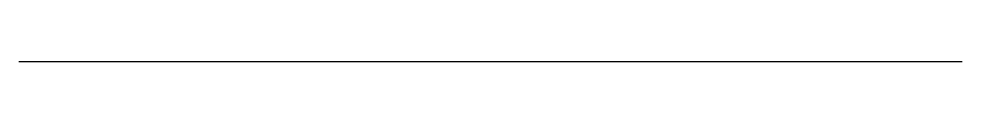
# Model space of a CAD drawing. Extents: x 0 to 10, y 100 to 100.
import ezdxf

# ---------------------------------------------------------------- set-up
doc = ezdxf.new("R2010")
doc.units = 0
doc.layers.add('CHILDOFF', color=5, linetype='Continuous')

msp = doc.modelspace()

# ---------------------------------------------------------------- linework, layer by layer
at = {"layer": 'CHILDOFF'}
msp.add_line((0, 100), (10, 100), dxfattribs=at)

doc.saveas('drawing.dxf')
